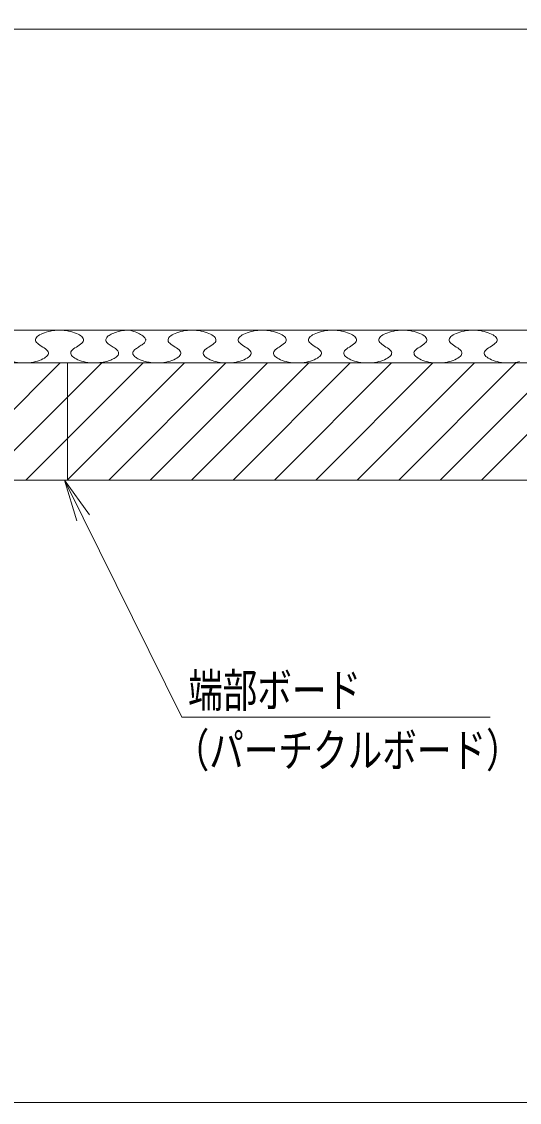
# Model space of a CAD drawing. Units: millimetres, scale not verified. Extents: x -600 to 600, y -416 to 415.
# Drawn here: x -457.4 to -351.2, y -415.6 to -184.8 of the extents above; entities that cross this region are included whole.
import ezdxf
from ezdxf.enums import TextEntityAlignment as Align

# ---------------------------------------------------------------- set-up
doc = ezdxf.new("R2010")
doc.units = ezdxf.units.MM
doc.header["$LTSCALE"] = 5
for name, color, linetype, lineweight in [('0-0_zumenwaku', 6, 'Continuous', 9), ('0-6_0', 3, 'Continuous', 9), ('0-9_3', 2, 'Continuous', 9), ('0-B_1', 7, 'Continuous', 9), ('0-C_sunpou', 1, 'Continuous', 9), ('1-3_6文字', 2, 'Continuous', 9)]:
    doc.layers.add(name, color=color, linetype=linetype, lineweight=lineweight)
doc.styles.add('ＭＳ ゴシック', font='')
doc.styles.get('ＭＳ ゴシック').set_extended_font_data('MS Gothic')

# ---------------------------------------------------------------- blocks, each defined once
blk = doc.blocks.new('MLeader3')
at = {"layer": '1-3_6文字'}
blk.add_line((-448.289, -282.71), (-444.303, -290.779), dxfattribs=at)
at = {"layer": '1-3_6文字', "color": 1}
blk.add_line((-422.188, -333.36), (-357.438, -333.36), dxfattribs=at)
at = {"layer": '1-3_6文字'}
blk.add_lwpolyline([(-445.648, -291.443), (-448.289, -282.71), (-442.958, -290.114)], dxfattribs=at)
at = {"layer": '1-3_6文字', "color": 1}
blk.add_lwpolyline([(-444.303, -290.779), (-423.268, -333.36), (-422.188, -333.36)], dxfattribs=at)
at = {"layer": '1-3_6文字', "style": 'ＭＳ ゴシック', "width": 0.75}
for s, p in [('端部ボード', (-421.918, -333.385)), ('（パーチクルボード）', (-424.798, -346.185))]:
    blk.add_text(s, height=7.221, dxfattribs=at).set_placement(p, align=Align.BOTTOM_LEFT)

msp = doc.modelspace()

# ---------------------------------------------------------------- linework, layer by layer
at = {"layer": '0-0_zumenwaku'}
msp.add_lwpolyline([(-600.026, -415.611), (599.974, -415.611), (599.974, 415.389), (-600.026, 415.389)], close=True, dxfattribs=at)
at = {"layer": '0-6_0'}
msp.add_line((-572.635, -250.71), (-150.413, -250.71), dxfattribs=at)
at = {"layer": '0-9_3'}
for p, q in [((-474.197, -282.71), (-449.197, -257.71)), ((-447.635, -264.986), (-440.358, -257.71)), ((-447.635, -273.825), (-431.519, -257.71)), ((-447.635, -282.664), (-422.681, -257.71)), ((-438.842, -282.71), (-413.842, -257.71)), ((-430.003, -282.71), (-405.003, -257.71)), ((-421.164, -282.71), (-396.164, -257.71)), ((-412.325, -282.71), (-387.325, -257.71)), ((-403.486, -282.71), (-378.486, -257.71)), ((-394.648, -282.71), (-369.648, -257.71)), ((-385.809, -282.71), (-360.809, -257.71)), ((-376.97, -282.71), (-351.97, -257.71)), ((-368.131, -282.71), (-343.131, -257.71)), ((-359.292, -282.71), (-334.292, -257.71)), ((-465.358, -282.71), (-447.635, -264.986)), ((-456.519, -282.71), (-447.635, -273.825)), ((-447.68, -282.71), (-447.635, -282.664))]:
    msp.add_line(p, q, dxfattribs=at)
for points in [[(-456.859, -257.71), (-456.366, -257.695), (-455.877, -257.657), (-455.396, -257.596), (-454.927, -257.515), (-454.475, -257.415), (-454.043, -257.298), (-453.635, -257.165), (-453.256, -257.017), (-452.91, -256.857), (-452.6, -256.686), (-452.331, -256.506), (-452.107, -256.317), (-451.932, -256.122), (-451.81, -255.922), (-451.746, -255.719), (-451.742, -255.514), (-451.804, -255.31), (-451.935, -255.107), (-452.129, -254.905), (-452.374, -254.706), (-452.654, -254.507), (-452.955, -254.309), (-453.264, -254.112), (-453.565, -253.914), (-453.845, -253.715), (-454.09, -253.515), (-454.284, -253.313), (-454.415, -253.109), (-454.477, -252.904), (-454.473, -252.698), (-454.409, -252.495), (-454.287, -252.294), (-454.112, -252.098), (-453.888, -251.909), (-453.619, -251.727), (-453.309, -251.556), (-452.963, -251.395), (-452.584, -251.248), (-452.176, -251.115)], [(-452.176, -251.115), (-451.744, -250.998), (-451.292, -250.898), (-450.823, -250.818), (-450.342, -250.759), (-449.853, -250.722), (-449.359, -250.71), (-448.866, -250.722), (-448.377, -250.759), (-447.896, -250.818), (-447.427, -250.898), (-446.975, -250.998), (-446.543, -251.115), (-446.135, -251.248), (-445.756, -251.396), (-445.41, -251.556), (-445.1, -251.728), (-444.831, -251.909), (-444.607, -252.099), (-444.432, -252.294), (-444.31, -252.495), (-444.246, -252.699), (-444.242, -252.904), (-444.304, -253.109), (-444.435, -253.313), (-444.629, -253.515), (-444.874, -253.714), (-445.154, -253.913), (-445.455, -254.111), (-445.764, -254.308), (-446.065, -254.506), (-446.345, -254.705), (-446.59, -254.905), (-446.784, -255.106), (-446.915, -255.31), (-446.977, -255.515), (-446.973, -255.721), (-446.909, -255.924), (-446.787, -256.125), (-446.612, -256.321)], [(-439.482, -252.852), (-439.473, -252.698), (-439.43, -252.545), (-439.354, -252.394), (-439.248, -252.245), (-439.112, -252.098), (-438.948, -251.955), (-438.759, -251.817), (-438.545, -251.684), (-438.309, -251.556), (-438.053, -251.434), (-437.777, -251.32), (-437.485, -251.213), (-437.176, -251.115), (-436.854, -251.025), (-436.52, -250.946), (-436.176, -250.876), (-435.823, -250.818), (-435.463, -250.772), (-435.098, -250.738), (-434.73, -250.717), (-434.36, -250.71)], [(-434.361, -250.71), (-433.957, -250.837), (-433.576, -250.966), (-433.22, -251.097), (-432.887, -251.23), (-432.58, -251.363), (-432.298, -251.498), (-432.042, -251.634), (-431.811, -251.771), (-431.608, -251.908), (-431.432, -252.046), (-431.283, -252.184), (-431.162, -252.322), (-431.069, -252.461), (-431.006, -252.599), (-430.971, -252.737), (-430.967, -252.874), (-430.992, -253.011), (-431.049, -253.147), (-431.136, -253.282), (-431.252, -253.416), (-431.394, -253.549), (-431.556, -253.681), (-431.735, -253.813), (-431.926, -253.944), (-432.126, -254.075), (-432.33, -254.206), (-432.534, -254.337), (-432.734, -254.468), (-432.926, -254.599), (-433.106, -254.731), (-433.269, -254.863), (-433.411, -254.996), (-433.529, -255.13), (-433.618, -255.265), (-433.677, -255.401), (-433.706, -255.537), (-433.706, -255.673), (-433.679, -255.808), (-433.626, -255.943)], [(-428.586, -257.71), (-428.092, -257.695), (-427.603, -257.657), (-427.122, -257.596), (-426.653, -257.515), (-426.201, -257.415), (-425.769, -257.298), (-425.361, -257.165), (-424.982, -257.017), (-424.636, -256.857), (-424.326, -256.686), (-424.057, -256.506), (-423.833, -256.317), (-423.658, -256.122), (-423.537, -255.922), (-423.472, -255.719), (-423.468, -255.514), (-423.53, -255.31), (-423.661, -255.107), (-423.855, -254.905), (-424.1, -254.706), (-424.38, -254.507), (-424.681, -254.309), (-424.99, -254.112), (-425.291, -253.914), (-425.571, -253.715), (-425.816, -253.515), (-426.01, -253.313), (-426.141, -253.109), (-426.203, -252.904), (-426.199, -252.698), (-426.135, -252.495), (-426.013, -252.294), (-425.838, -252.098), (-425.614, -251.909), (-425.345, -251.727), (-425.035, -251.556), (-424.689, -251.395), (-424.31, -251.248), (-423.903, -251.115)], [(-423.903, -251.115), (-423.47, -250.998), (-423.018, -250.898), (-422.549, -250.818), (-422.068, -250.759), (-421.579, -250.722), (-421.086, -250.71), (-420.592, -250.722), (-420.103, -250.759), (-419.622, -250.818), (-419.153, -250.898), (-418.701, -250.998), (-418.269, -251.115), (-417.861, -251.248), (-417.482, -251.396), (-417.136, -251.556), (-416.826, -251.728), (-416.557, -251.909), (-416.333, -252.099), (-416.158, -252.294), (-416.037, -252.495), (-415.972, -252.699), (-415.968, -252.904), (-416.03, -253.109), (-416.161, -253.313), (-416.355, -253.515), (-416.6, -253.714), (-416.88, -253.913), (-417.181, -254.111), (-417.49, -254.308), (-417.791, -254.506), (-418.071, -254.705), (-418.316, -254.905), (-418.51, -255.106), (-418.641, -255.31), (-418.703, -255.515), (-418.699, -255.721), (-418.635, -255.924), (-418.513, -256.125), (-418.338, -256.321)], [(-413.586, -257.71), (-413.092, -257.695), (-412.603, -257.657), (-412.122, -257.596), (-411.653, -257.515), (-411.201, -257.415), (-410.769, -257.298), (-410.361, -257.165), (-409.982, -257.017), (-409.636, -256.857), (-409.326, -256.686), (-409.057, -256.506), (-408.833, -256.317), (-408.658, -256.122), (-408.537, -255.922), (-408.472, -255.719), (-408.468, -255.514), (-408.53, -255.31), (-408.661, -255.107), (-408.855, -254.905), (-409.1, -254.706), (-409.38, -254.507), (-409.681, -254.309), (-409.99, -254.112), (-410.291, -253.914), (-410.571, -253.715), (-410.816, -253.515), (-411.01, -253.313), (-411.141, -253.109), (-411.203, -252.904), (-411.199, -252.698), (-411.135, -252.495), (-411.013, -252.294), (-410.838, -252.098), (-410.614, -251.909), (-410.345, -251.727), (-410.035, -251.556), (-409.689, -251.395), (-409.31, -251.248), (-408.903, -251.115)], [(-408.903, -251.115), (-408.47, -250.998), (-408.018, -250.898), (-407.549, -250.818), (-407.068, -250.759), (-406.579, -250.722), (-406.086, -250.71), (-405.592, -250.722), (-405.103, -250.759), (-404.622, -250.818), (-404.153, -250.898), (-403.701, -250.998), (-403.269, -251.115), (-402.861, -251.248), (-402.482, -251.396), (-402.136, -251.556), (-401.826, -251.728), (-401.557, -251.909), (-401.333, -252.099), (-401.158, -252.294), (-401.037, -252.495), (-400.972, -252.699), (-400.968, -252.904), (-401.03, -253.109), (-401.161, -253.313), (-401.355, -253.515), (-401.6, -253.714), (-401.88, -253.913), (-402.181, -254.111), (-402.49, -254.308), (-402.791, -254.506), (-403.071, -254.705), (-403.316, -254.905), (-403.51, -255.106), (-403.641, -255.31), (-403.703, -255.515), (-403.699, -255.721), (-403.635, -255.924), (-403.513, -256.125), (-403.338, -256.321)], [(-398.586, -257.71), (-398.092, -257.695), (-397.603, -257.657), (-397.122, -257.596), (-396.653, -257.515), (-396.201, -257.415), (-395.769, -257.298), (-395.361, -257.165), (-394.982, -257.017), (-394.636, -256.857), (-394.326, -256.686), (-394.057, -256.506), (-393.833, -256.317), (-393.658, -256.122), (-393.537, -255.922), (-393.472, -255.719), (-393.468, -255.514), (-393.53, -255.31), (-393.661, -255.107), (-393.855, -254.905), (-394.1, -254.706), (-394.38, -254.507), (-394.681, -254.309), (-394.99, -254.112), (-395.291, -253.914), (-395.571, -253.715), (-395.816, -253.515), (-396.01, -253.313), (-396.141, -253.109), (-396.203, -252.904), (-396.199, -252.698), (-396.135, -252.495), (-396.013, -252.294), (-395.838, -252.098), (-395.614, -251.909), (-395.345, -251.727), (-395.035, -251.556), (-394.689, -251.395), (-394.31, -251.248), (-393.903, -251.115)], [(-393.903, -251.115), (-393.47, -250.998), (-393.018, -250.898), (-392.549, -250.818), (-392.068, -250.759), (-391.579, -250.722), (-391.086, -250.71), (-390.592, -250.722), (-390.103, -250.759), (-389.622, -250.818), (-389.153, -250.898), (-388.701, -250.998), (-388.269, -251.115), (-387.861, -251.248), (-387.482, -251.396), (-387.136, -251.556), (-386.826, -251.728), (-386.557, -251.909), (-386.333, -252.099), (-386.158, -252.294), (-386.037, -252.495), (-385.972, -252.699), (-385.968, -252.904), (-386.03, -253.109), (-386.161, -253.313), (-386.355, -253.515), (-386.6, -253.714), (-386.88, -253.913), (-387.181, -254.111), (-387.49, -254.308), (-387.791, -254.506), (-388.071, -254.705), (-388.316, -254.905), (-388.51, -255.106), (-388.641, -255.31), (-388.703, -255.515), (-388.699, -255.721), (-388.635, -255.924), (-388.513, -256.125), (-388.338, -256.321)], [(-383.586, -257.71), (-383.092, -257.695), (-382.603, -257.657), (-382.122, -257.596), (-381.653, -257.515), (-381.201, -257.415), (-380.769, -257.298), (-380.361, -257.165), (-379.982, -257.017), (-379.636, -256.857), (-379.326, -256.686), (-379.057, -256.506), (-378.833, -256.317), (-378.658, -256.122), (-378.537, -255.922), (-378.472, -255.719), (-378.468, -255.514), (-378.53, -255.31), (-378.661, -255.107), (-378.855, -254.905), (-379.1, -254.706), (-379.38, -254.507), (-379.681, -254.309), (-379.99, -254.112), (-380.291, -253.914), (-380.571, -253.715), (-380.816, -253.515), (-381.01, -253.313), (-381.141, -253.109), (-381.203, -252.904), (-381.199, -252.698), (-381.135, -252.495), (-381.013, -252.294), (-380.838, -252.098), (-380.614, -251.909), (-380.345, -251.727), (-380.036, -251.556), (-379.689, -251.395), (-379.31, -251.248), (-378.903, -251.115)], [(-378.903, -251.115), (-378.47, -250.998), (-378.018, -250.898), (-377.549, -250.818), (-377.068, -250.759), (-376.579, -250.722), (-376.086, -250.71), (-375.592, -250.722), (-375.103, -250.759), (-374.622, -250.818), (-374.153, -250.898), (-373.701, -250.998), (-373.269, -251.115), (-372.861, -251.248), (-372.482, -251.396), (-372.136, -251.556), (-371.826, -251.728), (-371.557, -251.909), (-371.333, -252.099), (-371.158, -252.294), (-371.037, -252.495), (-370.972, -252.699), (-370.968, -252.904), (-371.03, -253.109), (-371.161, -253.313), (-371.355, -253.515), (-371.6, -253.714), (-371.88, -253.913), (-372.181, -254.111), (-372.49, -254.308), (-372.791, -254.506), (-373.071, -254.705), (-373.316, -254.905), (-373.51, -255.106), (-373.641, -255.31), (-373.703, -255.515), (-373.699, -255.721), (-373.635, -255.924), (-373.513, -256.125), (-373.338, -256.321)], [(-365.816, -253.515), (-366.01, -253.313), (-366.141, -253.109), (-366.203, -252.904), (-366.199, -252.698), (-366.135, -252.495), (-366.013, -252.294), (-365.838, -252.098), (-365.614, -251.909), (-365.345, -251.727), (-365.036, -251.556), (-364.689, -251.395), (-364.31, -251.248), (-363.903, -251.115), (-363.47, -250.998), (-363.018, -250.898), (-362.549, -250.818), (-362.068, -250.759), (-361.579, -250.722), (-361.086, -250.71), (-360.592, -250.722), (-360.103, -250.759), (-359.622, -250.818), (-359.153, -250.898), (-358.701, -250.998), (-358.269, -251.115), (-357.861, -251.248), (-357.482, -251.396), (-357.136, -251.556), (-356.826, -251.728), (-356.557, -251.909), (-356.333, -252.099), (-356.159, -252.294), (-356.037, -252.495), (-355.972, -252.699), (-355.968, -252.904), (-356.03, -253.109), (-356.161, -253.313), (-356.355, -253.515), (-356.6, -253.714)], [(-441.86, -257.71), (-441.489, -257.701), (-441.121, -257.679), (-440.756, -257.644), (-440.396, -257.596), (-440.043, -257.537), (-439.699, -257.468), (-439.365, -257.388), (-439.043, -257.298), (-438.734, -257.2), (-438.442, -257.093), (-438.166, -256.979), (-437.91, -256.857), (-437.674, -256.73), (-437.46, -256.597), (-437.271, -256.459), (-437.107, -256.317), (-436.971, -256.171), (-436.865, -256.023), (-436.789, -255.872), (-436.746, -255.719), (-436.737, -255.566), (-436.765, -255.412), (-436.83, -255.259), (-436.935, -255.107), (-437.075, -254.955), (-437.246, -254.805), (-437.441, -254.656), (-437.654, -254.507), (-437.879, -254.359), (-438.11, -254.21), (-438.34, -254.062), (-438.565, -253.914), (-438.778, -253.765), (-438.973, -253.615), (-439.144, -253.465), (-439.284, -253.313), (-439.389, -253.16), (-439.454, -253.007), (-439.482, -252.852)], [(-373.338, -256.321), (-373.114, -256.51), (-372.845, -256.691), (-372.535, -256.863), (-372.189, -257.024), (-371.81, -257.171), (-371.403, -257.304), (-370.97, -257.422), (-370.518, -257.521), (-370.049, -257.601), (-369.568, -257.66), (-369.079, -257.697), (-368.586, -257.71), (-368.586, -257.71), (-368.092, -257.695), (-367.603, -257.657), (-367.122, -257.596), (-366.653, -257.515), (-366.201, -257.415), (-365.769, -257.298), (-365.361, -257.165), (-364.982, -257.017), (-364.636, -256.857), (-364.326, -256.686), (-364.057, -256.506), (-363.833, -256.317), (-363.659, -256.122), (-363.537, -255.922), (-363.472, -255.719), (-363.468, -255.514), (-363.53, -255.31), (-363.661, -255.107), (-363.855, -254.905), (-364.1, -254.706), (-364.38, -254.507), (-364.681, -254.309), (-364.99, -254.112), (-365.291, -253.914), (-365.571, -253.715), (-365.816, -253.515)], [(-356.6, -253.714), (-356.88, -253.913), (-357.181, -254.111), (-357.49, -254.308), (-357.791, -254.506), (-358.071, -254.705), (-358.316, -254.905), (-358.51, -255.106), (-358.641, -255.31), (-358.703, -255.515), (-358.699, -255.721), (-358.635, -255.924), (-358.513, -256.125), (-358.338, -256.321), (-358.114, -256.51), (-357.845, -256.691), (-357.536, -256.863), (-357.189, -257.024), (-356.81, -257.171), (-356.403, -257.304), (-355.97, -257.422), (-355.518, -257.521), (-355.049, -257.601), (-354.568, -257.66), (-354.079, -257.697), (-353.586, -257.71)], [(-433.626, -255.943), (-433.548, -256.076), (-433.446, -256.207), (-433.322, -256.336), (-433.176, -256.462), (-433.011, -256.584), (-432.826, -256.703), (-432.624, -256.817), (-432.405, -256.927), (-432.17, -257.032), (-431.921, -257.131), (-431.66, -257.223), (-431.386, -257.309), (-431.102, -257.388), (-430.808, -257.46), (-430.506, -257.523), (-430.197, -257.578), (-429.882, -257.624), (-429.562, -257.661), (-429.238, -257.688), (-428.913, -257.704), (-428.586, -257.71)], [(-461.612, -256.321), (-461.388, -256.51), (-461.119, -256.691), (-460.809, -256.863), (-460.463, -257.024), (-460.084, -257.171), (-459.676, -257.304), (-459.244, -257.422), (-458.792, -257.521), (-458.323, -257.601), (-457.842, -257.66), (-457.353, -257.697), (-456.859, -257.71)], [(-292.418, -262.957), (-293.824, -257.71), (-447.635, -257.71), (-447.635, -282.71), (-287.885, -282.71)], [(-446.612, -256.321), (-446.388, -256.51), (-446.119, -256.691), (-445.809, -256.863), (-445.463, -257.024), (-445.084, -257.171), (-444.676, -257.304), (-444.244, -257.422), (-443.792, -257.521), (-443.323, -257.601), (-442.842, -257.66), (-442.353, -257.697), (-441.86, -257.71)], [(-418.338, -256.321), (-418.114, -256.51), (-417.845, -256.691), (-417.535, -256.863), (-417.189, -257.024), (-416.81, -257.171), (-416.402, -257.304), (-415.97, -257.422), (-415.518, -257.521), (-415.049, -257.601), (-414.568, -257.66), (-414.079, -257.697), (-413.586, -257.71)], [(-403.338, -256.321), (-403.114, -256.51), (-402.845, -256.691), (-402.535, -256.863), (-402.189, -257.024), (-401.81, -257.171), (-401.403, -257.304), (-400.97, -257.422), (-400.518, -257.521), (-400.049, -257.601), (-399.568, -257.66), (-399.079, -257.697), (-398.586, -257.71), (-398.586, -257.71)], [(-388.338, -256.321), (-388.114, -256.51), (-387.845, -256.691), (-387.535, -256.863), (-387.189, -257.024), (-386.81, -257.171), (-386.403, -257.304), (-385.97, -257.422), (-385.518, -257.521), (-385.049, -257.601), (-384.568, -257.66), (-384.079, -257.697), (-383.586, -257.71)], [(-353.586, -257.71), (-353.092, -257.695), (-352.603, -257.657), (-352.122, -257.596), (-351.653, -257.515), (-351.201, -257.415)]]:
    msp.add_lwpolyline(points, dxfattribs=at)
msp.add_lwpolyline([(-447.635, -257.71), (-522.635, -257.71), (-522.635, -282.71), (-447.635, -282.71)], close=True, dxfattribs=at)
at = {"layer": '0-B_1'}
for p, q in [((-572.635, -257.71), (-273.135, -257.71)), ((-569.635, -282.71), (-287.885, -282.71))]:
    msp.add_line(p, q, dxfattribs=at)
at = {"layer": '0-C_sunpou'}
msp.add_line((-569.635, -186.429), (-275.635, -186.429), dxfattribs=at)

# ---------------------------------------------------------------- block references
at = {"layer": '1-3_6文字'}
msp.add_blockref('MLeader3', (0, 0), dxfattribs=at)

doc.saveas('drawing.dxf')
